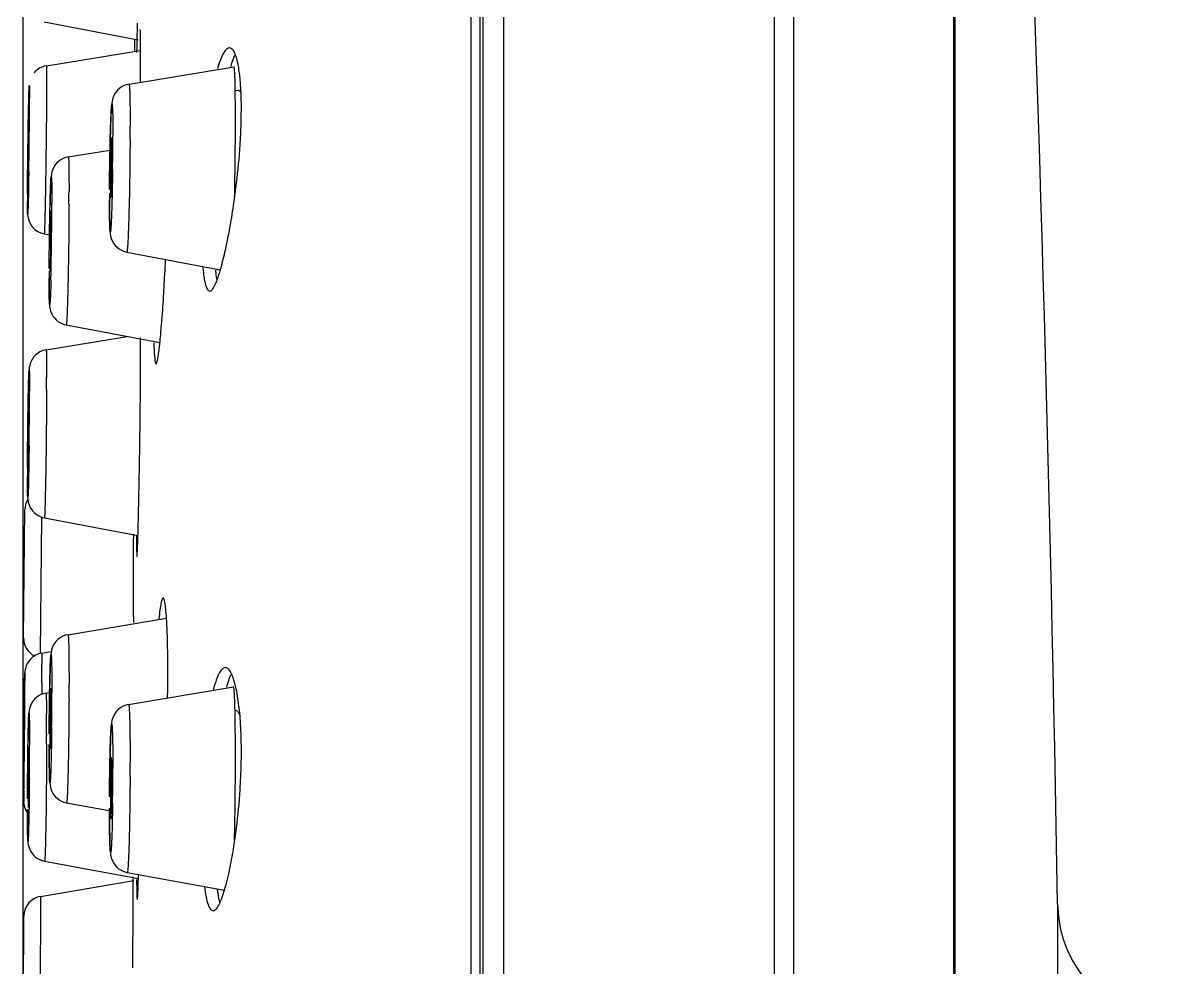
# Model space of a CAD drawing. Extents: x 60832 to 61252, y -30265 to -29968.
# Drawn here: x 61160.28 to 61188.69, y -30123.9 to -30100.58 of the extents above; entities that cross this region are included whole.
import ezdxf

# ---------------------------------------------------------------- set-up
doc = ezdxf.new("R2010")
doc.units = 0
doc.header["$LTSCALE"] = 7
doc.header["$MEASUREMENT"] = 0
doc.layers.get('0').update_dxf_attribs({"color": 2, "linetype": 'CONTINUOUS'})
doc.layers.add('DIM', color=2, linetype='CONTINUOUS')

msp = doc.modelspace()

# ---------------------------------------------------------------- linework, layer by layer
at = {"color": 7, "linetype": 'Continuous'}
for p, q in [((61172.127, -30044.965), (61172.127, -30243.512)), ((61178.808, -30243.395), (61178.808, -30045.082)), ((61171.624, -30243.081), (61171.624, -30045.396)), ((61179.282, -30045.452), (61179.282, -30243.025)), ((61171.548, -30242), (61171.548, -30046.477)), ((61171.323, -30048.508), (61171.323, -30239.969)), ((61183.235, -30228.274), (61183.235, -30060.203)), ((61183.267, -30143.643), (61183.267, -30060.397)), ((61160.795, -30100.551), (61163.117, -30100.995)), ((61163.035, -30101.284), (61163.037, -30100.98)), ((61163.035, -30101.284), (61163.037, -30100.98)), ((61160.851, -30101.641), (61163.167, -30101.263)), ((61163.073, -30101.256), (61163.073, -30101.29)), ((61162.89, -30102.09), (61165.482, -30101.668)), ((61163.173, -30102.04), (61163.173, -30102.001)), ((61165.51, -30102.25), (61165.572, -30102.239)), ((61161.393, -30103.888), (61162.421, -30103.72)), ((61160.798, -30105.787), (61160.929, -30105.812)), ((61162.835, -30106.235), (61165.139, -30106.673)), ((61161.342, -30108.034), (61163.65, -30108.47)), ((61160.846, -30108.648), (61162.843, -30108.318)), ((61163.177, -30108.808), (61163.177, -30108.741)), ((61163.173, -30109.548), (61163.174, -30109.449)), ((61160.387, -30111.387), (61160.387, -30111.553)), ((61160.29, -30115.755), (61160.323, -30112.592)), ((61160.734, -30112.767), (61160.699, -30116.131)), ((61160.803, -30112.794), (61163.11, -30113.226)), ((61163.002, -30115.231), (61163.004, -30113.402)), ((61163.004, -30113.402), (61163.005, -30113.197)), ((61161.385, -30115.678), (61163.814, -30115.271)), ((61163.006, -30115.373), (61163.006, -30115.229)), ((61160.738, -30116.131), (61160.972, -30116.092)), ((61160.74, -30116.872), (61160.738, -30117.144)), ((61160.841, -30117.12), (61160.932, -30117.105)), ((61162.879, -30117.398), (61165.469, -30116.962)), ((61160.857, -30118.122), (61160.857, -30118.157)), ((61160.857, -30118.377), (61160.856, -30118.491)), ((61160.292, -30118.954), (61160.293, -30118.822)), ((61165.515, -30118.71), (61165.515, -30118.557)), ((61165.515, -30118.873), (61165.515, -30118.71)), ((61160.291, -30119.248), (61160.29, -30119.412)), ((61160.29, -30119.468), (61160.29, -30119.409)), ((61160.29, -30119.522), (61160.29, -30119.468)), ((61160.29, -30119.571), (61160.29, -30119.522)), ((61161.349, -30119.824), (61162.397, -30120.018)), ((61160.808, -30121.266), (61163.121, -30121.692)), ((61162.846, -30121.543), (61165.242, -30121.986)), ((61162.99, -30121.755), (61162.99, -30121.648)), ((61160.709, -30122.135), (61163.013, -30121.742)), ((61162.989, -30122.364), (61162.99, -30121.755)), ((61160.709, -30122.135), (61160.695, -30124.823)), ((61162.986, -30123.902), (61162.989, -30122.364)), ((61185.793, -30122.332), (61185.793, -30166.145)), ((61160.277, -30125.786), (61160.294, -30122.626))]:
    msp.add_line(p, q, dxfattribs=at)
for centre, radius, start, end in [((59887.943, -30144.246), 1298.035, 0.967351, 3.703691), ((61015.333, -30097.636), 147.797, 358.64151, 358.85754), ((61118.144, -30100.079), 44.958, 358.433, 358.6472), ((61122.47, -30101.318), 40.707, 359.9979, 0.17), ((61073.146, -30101.215), 90.031, 359.49989, 359.93345), ((61168.141, -30102.486), 2.868, 161.5947, 163.3427), ((61118.764, -30102.856), 46.75, 0.2159, 0.6671), ((61024.858, -30101.973), 135.58, 359.03823, 359.7287), ((61114.501, -30102.425), 45.935, 359.7631, 359.9935), ((61099.861, -30102.93), 65.654, 359.99817, 0.21903), ((61152.311, -30102.656), 13.351, 357.702, 358.8438), ((61154.215, -30102.693), 11.446, 358.8411, 359.984), ((61096.283, -30103.123), 66.634, 359.70928, 359.99672), ((61067.314, -30102.858), 98.201, 359.51918, 359.80366), ((61084.932, -30102.926), 80.583, 359.8091, 359.99516), ((61150.262, -30102.571), 15.402, 356.2283, 357.6923), ((61212.024, -30104.661), 49.612, 178.4369, 178.8063), ((61111.686, -30103.364), 50.805, 359.7093, 359.9967), ((61132.705, -30103.76), 29.765, 359.3298, 359.9578), ((61096.828, -30103.291), 65.663, 359.20601, 359.71089), ((61055.665, -30102.759), 109.85, 359.10177, 359.51868), ((61147.708, -30102.394), 17.962, 353.1472, 356.2008), ((61284.811, -30105.417), 124.426, 179.45102, 179.63583), ((61192.195, -30104.554), 29.765, 179.3298, 179.9578), ((61241.56, -30105.128), 81.174, 179.64572, 179.77338), ((61060.702, -30102.844), 104.813, 358.89111, 359.10494), ((61146.174, -30102.23), 19.504, 352.2148, 353.208), ((61206.321, -30104.992), 45.935, 179.7631, 179.9935), ((61086.407, -30104.738), 75.003, 359.75489, 359.99647), ((61212.113, -30104.95), 49.705, 179.8039, 179.9971), ((61147.012, -30102.352), 18.658, 350.4307, 352.2376), ((61103.801, -30105.024), 57.187, 359.7549, 359.9965), ((61073.682, -30104.882), 87.305, 358.99522, 359.74667), ((61149.693, -30102.81), 15.938, 349.0163, 350.4501), ((61152.544, -30103.368), 13.033, 347.7926, 349.036), ((61154.383, -30103.764), 11.151, 347.1697, 347.7871), ((61093.14, -30105.24), 67.844, 358.57396, 359.00923), ((61107.133, -30103.831), 56.717, 356.6709, 357.3855), ((61216.211, -30106.887), 55.29, 179.8127, 179.9979), ((61204.185, -30106.893), 43.264, 179.9967, 180.2345), ((61112.912, -30104.163), 50.929, 356.5272, 356.666), ((61124.436, -30104.897), 39.382, 355.5959, 356.5769), ((61134.401, -30105.654), 29.387, 355.3548, 355.5763), ((61103.971, -30108.732), 59.205, 359.99179, 0.36797), ((61049.049, -30108.66), 114.127, 359.60407, 359.92555), ((61073.377, -30109.329), 87.48, 359.80344, 359.99647), ((61093.737, -30109.655), 66.699, 359.80344, 359.99647), ((60948.809, -30107.795), 214.371, 359.03109, 359.53142), ((61041.482, -30109.456), 118.954, 359.24967, 359.79363), ((60949.218, -30107.845), 213.962, 358.80844, 359.04264), ((61227.086, -30111.778), 66.699, 179.80344, 179.99647), ((61202.468, -30111.786), 42.081, 179.9907, 180.3188), ((61038.026, -30109.748), 125.134, 358.4974, 358.83398), ((61160.823, -30112.597), 0.5, 149.6143, 179.4), ((61160.79, -30115.76), 0.5, 179.4, 243.4125), ((61067.933, -30116.378), 92.808, 359.69501, 359.98082), ((61106.856, -30116.826), 53.467, 359.8207, 359.9939), ((61121.558, -30116.532), 42.289, 359.404, 359.5744), ((60949.238, -30116.231), 211.086, 359.36158, 359.79314), ((61092.283, -30117.103), 68.704, 359.7764, 359.9981), ((61071.301, -30116.905), 90.11, 359.77639, 359.9981), ((61118.413, -30116.498), 45.435, 359.0778, 359.4025), ((61079.685, -30117.056), 81.302, 359.3654, 359.77777), ((61097.17, -30118.103), 63.687, 359.98368, 0.42419), ((61123.304, -30117.428), 37.665, 359.4677, 359.9769), ((61198.604, -30118.068), 37.665, 179.4677, 179.9769), ((61053.67, -30118.155), 107.187, 359.88154, 359.99907), ((61094.991, -30118.678), 70.524, 0.09776, 0.55117), ((61092.402, -30117.673), 67.909, 359.20831, 359.40281), ((61075.765, -30118.397), 84.671, 359.82556, 359.99803), ((61218.167, -30118.397), 57.246, 179.9976, 180.2328), ((60925.685, -30116.158), 234.638, 359.27903, 359.40782), ((61110.817, -30118.793), 49.606, 359.5979, 359.9747), ((61051.002, -30118.323), 109.435, 359.52358, 359.82652), ((61213.394, -30119.799), 50.985, 178.8006, 179.1893), ((61086.784, -30118.828), 76.133, 359.72803, 359.99839), ((61151.737, -30118.554), 13.925, 358.7034, 359.361), ((61152.569, -30118.563), 13.093, 359.3606, 359.9965), ((61289.13, -30119.802), 128.84, 179.62319, 179.82551), ((61344.556, -30120.1), 184.267, 179.61785, 179.73515), ((61049.051, -30117.708), 111.263, 359.06904, 359.27771), ((61104.443, -30118.977), 58.048, 359.72803, 359.99839), ((61065.454, -30118.682), 100.061, 359.53135, 359.89062), ((61150.533, -30118.524), 15.129, 356.287, 358.6941), ((61191.654, -30119.703), 29.224, 179.325, 179.9908), ((61133.245, -30119.231), 29.224, 359.325, 359.9908), ((61099.848, -30118.96), 62.643, 359.19696, 359.73228), ((61190.736, -30119.578), 30.446, 179.9955, 180.1113), ((61139.492, -30119.324), 22.977, 358.5965, 359.3735), ((61069.864, -30118.731), 95.651, 359.06947, 359.5391), ((61149.79, -30118.482), 15.873, 352.8904, 356.3084), ((61160.796, -30119.786), 0.505, 183.1218, 201.8317), ((61160.795, -30119.786), 0.504, 201.8806, 215.5755), ((61208.419, -30119.968), 46.011, 179.989, 180.5868), ((61228.008, -30119.986), 67.622, 179.9981, 180.16447), ((61090.607, -30119.078), 74.904, 358.70284, 359.07706), ((61151.157, -30118.653), 14.495, 351.5776, 352.648), ((61150.637, -30118.584), 15.02, 352.6422, 352.8764), ((61153.5, -30119.015), 12.125, 349.1813, 351.6508), ((61126.334, -30120.54), 36.805, 358.0059, 358.3192), ((61160.794, -30122.628), 0.5, 99.7, 179.7), ((61188.792, -30122.281), 3, 180.9672, 268)]:
    msp.add_arc(centre, radius, start, end, dxfattribs=at)
for points, start_tangent, end_tangent in [([(61163.176, -30101.198), (61163.175, -30101.003), (61163.174, -30100.926), (61163.173, -30100.862), (61163.171, -30100.812), (61163.169, -30100.776), (61163.167, -30100.754), (61163.164, -30100.747)], (-0.003088, 0.999995), (-0.999912, -0.0133)), ([(61165.367, -30101.197), (61165.294, -30101.23), (61165.22, -30101.329), (61165.146, -30101.492), (61165.073, -30101.714)], (-0.999999, 0.001359), (-0.271366, -0.962476)), ([(61165.547, -30101.463), (61165.507, -30101.347), (61165.464, -30101.264), (61165.367, -30101.197)], (-0.27152, 0.962433), (-0.999999, 0.001359)), ([(61165.51, -30101.358), (61165.487, -30101.405), (61165.42, -30101.58)], (-0.460026, -0.887906), (-0.316357, -0.94864)), ([(61165.632, -30101.977), (61165.615, -30101.826), (61165.547, -30101.463)], (-0.092879, 0.995677), (-0.27152, 0.962433)), ([(61160.851, -30101.641), (61160.547, -30101.814)], (-0.986934, -0.161127), (-0.640665, -0.767821)), ([(61160.851, -30101.641), (61160.852, -30101.647), (61160.853, -30101.666), (61160.854, -30101.698), (61160.855, -30101.742), (61160.856, -30101.799), (61160.857, -30101.867), (61160.857, -30102.037)], (0.988359, 0.152141), (0, -1)), ([(61165.512, -30102.311), (61165.507, -30102.036), (61165.504, -30101.925), (61165.5, -30101.833), (61165.496, -30101.76), (61165.491, -30101.709), (61165.487, -30101.678), (61165.482, -30101.668)], (-0.012257, 0.999925), (-0.987547, -0.157325)), ([(61160.857, -30102.037), (61160.845, -30103.57), (61160.819, -30105.205)], (0, -1), (-0.022265, -0.999752)), ([(61165.661, -30102.697), (61165.66, -30102.501), (61165.632, -30101.977)], (0, 1), (-0.092879, 0.995677)), ([(61160.387, -30104.802), (61160.396, -30103.746), (61160.404, -30103.171), (61160.413, -30102.67), (61160.418, -30102.468), (61160.422, -30102.309), (61160.424, -30102.247), (61160.426, -30102.198), (61160.428, -30102.162), (61160.43, -30102.138), (61160.431, -30102.129), (61160.432, -30102.133), (61160.433, -30102.15), (61160.434, -30102.181), (61160.435, -30102.225), (61160.436, -30102.281), (61160.436, -30102.43)], (0.003854, 0.999993), (0, -1)), ([(61162.89, -30102.09), (61162.653, -30102.197), (61162.504, -30102.4), (61162.458, -30102.643), (61162.443, -30102.914), (61162.43, -30103.308)], (-0.986989, -0.160785), (-0.027379, -0.999625)), ([(61162.89, -30102.09), (61162.893, -30102.094), (61162.896, -30102.107), (61162.898, -30102.129), (61162.901, -30102.159), (61162.906, -30102.246), (61162.91, -30102.366), (61162.913, -30102.517), (61162.915, -30102.696), (61162.917, -30102.901), (61162.917, -30103.127)], (0.985166, 0.171606), (0, -1)), ([(61165.572, -30102.239), (61165.593, -30102.241), (61165.649, -30102.299)], (0.986952, 0.161016), (0.467448, -0.884021)), ([(61162.409, -30104.692), (61162.414, -30104.118), (61162.425, -30103.548), (61162.431, -30103.29), (61162.438, -30103.062), (61162.446, -30102.871), (61162.453, -30102.724), (61162.457, -30102.669), (61162.461, -30102.626), (61162.465, -30102.596), (61162.466, -30102.587), (61162.468, -30102.58), (61162.47, -30102.577), (61162.471, -30102.578), (61162.473, -30102.582), (61162.475, -30102.589), (61162.477, -30102.613), (61162.48, -30102.651), (61162.483, -30102.701), (61162.485, -30102.764), (61162.487, -30102.839), (61162.488, -30102.925), (61162.49, -30103.129), (61162.491, -30103.367)], (0.004927, 0.999988), (0, -1)), ([(61160.402, -30104.459), (61160.402, -30104.456), (61160.403, -30104.45), (61160.404, -30104.438), (61160.404, -30104.422), (61160.406, -30104.377), (61160.408, -30104.316), (61160.409, -30104.24), (61160.411, -30104.15), (61160.413, -30104.05), (61160.415, -30103.941), (61160.418, -30103.709), (61160.421, -30103.478), (61160.423, -30103.102)], (0.987296, -0.158893), (0, 1)), ([(61160.423, -30103.102), (61160.423, -30103.041), (61160.422, -30102.996), (61160.422, -30102.979), (61160.422, -30102.968), (61160.421, -30102.961), (61160.421, -30102.959)], (0, 1), (-0.981391, -0.192022)), ([(61162.459, -30103.407), (61162.458, -30103.412), (61162.456, -30103.423), (61162.454, -30103.443), (61162.452, -30103.47), (61162.448, -30103.545), (61162.444, -30103.645), (61162.44, -30103.767), (61162.437, -30103.905), (61162.432, -30104.206)], (-0.989955, -0.14138), (-0.011588, -0.999933)), ([(61162.469, -30103.782), (61162.469, -30103.627), (61162.468, -30103.562), (61162.467, -30103.507), (61162.465, -30103.464), (61162.464, -30103.433), (61162.462, -30103.414), (61162.459, -30103.407)], (0, 1), (-0.989955, -0.14138)), ([(61162.916, -30103.461), (61162.912, -30103.945), (61162.906, -30104.441), (61162.897, -30104.921), (61162.885, -30105.358), (61162.879, -30105.552), (61162.873, -30105.727), (61162.867, -30105.878), (61162.86, -30106.005), (61162.854, -30106.106), (61162.847, -30106.178), (61162.844, -30106.203), (61162.841, -30106.221), (61162.838, -30106.232), (61162.835, -30106.235)], (-0.004927, -0.999988), (-0.984337, 0.176299)), ([(61161.393, -30103.888), (61161.158, -30103.994), (61161.008, -30104.197), (61160.965, -30104.436), (61160.953, -30104.69), (61160.943, -30105.069)], (-0.986867, -0.161536), (-0.023687, -0.999719)), ([(61161.393, -30103.888), (61161.395, -30103.892), (61161.397, -30103.902), (61161.398, -30103.92), (61161.4, -30103.945), (61161.403, -30104.015), (61161.406, -30104.113), (61161.408, -30104.237), (61161.409, -30104.384), (61161.41, -30104.554), (61161.411, -30104.743)], (0.98986, 0.142045), (0, -1)), ([(61160.418, -30104.249), (61160.412, -30104.575), (61160.407, -30104.855), (61160.401, -30105.074), (61160.399, -30105.156), (61160.396, -30105.22), (61160.395, -30105.244), (61160.394, -30105.263), (61160.393, -30105.277), (61160.392, -30105.286), (61160.391, -30105.289), (61160.39, -30105.287), (61160.39, -30105.28), (61160.389, -30105.267), (61160.388, -30105.25), (61160.388, -30105.227), (61160.387, -30105.166), (61160.386, -30104.987)], (-0.016063, -0.999871), (0, 1)), ([(61160.399, -30104.315), (61160.4, -30104.376), (61160.4, -30104.422), (61160.4, -30104.438), (61160.401, -30104.449), (61160.401, -30104.456), (61160.402, -30104.459)], (0, -1), (0.987296, -0.158893)), ([(61162.454, -30104.709), (61162.458, -30104.583), (61162.467, -30104.109)], (0.037707, 0.999289), (0.011588, 0.999933)), ([(61162.485, -30104.201), (61162.48, -30104.491), (61162.461, -30105.255)], (-0.013697, -0.999906), (-0.034947, -0.999389)), ([(61160.922, -30106.644), (61160.926, -30106.082), (61160.93, -30105.79), (61160.934, -30105.503), (61160.939, -30105.232), (61160.945, -30104.986), (61160.951, -30104.773), (61160.957, -30104.6), (61160.963, -30104.474), (61160.969, -30104.398), (61160.974, -30104.376), (61160.979, -30104.408), (61160.982, -30104.493), (61160.985, -30104.627), (61160.987, -30104.808), (61160.987, -30105.027)], (0.004119, 0.999992), (0, -1)), ([(61162.43, -30104.532), (61162.432, -30104.777), (61162.437, -30104.899)], (0, -1), (0.139158, -0.99027)), ([(61162.437, -30104.899), (61162.439, -30104.905), (61162.44, -30104.907)], (0.139158, -0.99027), (0.978552, -0.206)), ([(61162.44, -30104.907), (61162.441, -30104.904), (61162.443, -30104.895), (61162.445, -30104.879), (61162.447, -30104.857), (61162.45, -30104.794), (61162.454, -30104.709)], (0.978552, -0.206), (0.037707, 0.999289)), ([(61160.386, -30104.994), (61160.386, -30105.069), (61160.388, -30105.238)], (0, -1), (0.018266, -0.999833)), ([(61161.41, -30105.059), (61161.407, -30105.555), (61161.401, -30106.077), (61161.393, -30106.591), (61161.383, -30107.065), (61161.378, -30107.278), (61161.373, -30107.469), (61161.367, -30107.637), (61161.362, -30107.777), (61161.356, -30107.889), (61161.351, -30107.969), (61161.349, -30107.998), (61161.346, -30108.018), (61161.344, -30108.03), (61161.342, -30108.034)], (-0.004119, -0.999992), (-0.97857, 0.205913)), ([(61162.461, -30105.255), (61162.456, -30105.379), (61162.452, -30105.486), (61162.447, -30105.576), (61162.442, -30105.647), (61162.438, -30105.698), (61162.433, -30105.728), (61162.429, -30105.738), (61162.425, -30105.726), (61162.421, -30105.693), (61162.418, -30105.64), (61162.415, -30105.567), (61162.413, -30105.475), (61162.411, -30105.366), (61162.409, -30105.24), (61162.408, -30104.947)], (-0.034947, -0.999389), (0, 1)), ([(61162.408, -30104.954), (61162.411, -30105.371), (61162.418, -30105.659), (61162.453, -30105.902), (61162.596, -30106.117), (61162.835, -30106.235)], (0, -1), (0.982442, -0.186571)), ([(61160.388, -30105.238), (61160.424, -30105.473), (61160.569, -30105.678), (61160.798, -30105.787)], (0.018266, -0.999833), (0.98252, -0.186157)), ([(61160.819, -30105.205), (61160.816, -30105.325), (61160.808, -30105.608)], (-0.022265, -0.999752), (-0.033437, -0.999441)), ([(61160.963, -30105.206), (61160.962, -30105.211), (61160.96, -30105.224), (61160.959, -30105.246), (61160.957, -30105.277), (61160.955, -30105.316), (61160.954, -30105.362), (61160.95, -30105.475), (61160.947, -30105.611), (61160.944, -30105.763), (61160.942, -30105.924), (61160.94, -30106.087)], (-0.987921, -0.15496), (-0.009283, -0.999957)), ([(61160.97, -30105.515), (61160.969, -30105.386), (61160.969, -30105.332), (61160.968, -30105.288), (61160.967, -30105.252), (61160.966, -30105.227), (61160.965, -30105.211), (61160.963, -30105.206)], (0, 1), (-0.987921, -0.15496)), ([(61160.808, -30105.608), (61160.803, -30105.725), (61160.799, -30105.782)], (-0.033437, -0.999441), (-0.142952, -0.98973)), ([(61160.964, -30106.163), (61160.966, -30105.996), (61160.97, -30105.515)], (0.017177, 0.999852), (0, 1)), ([(61160.799, -30105.782), (61160.799, -30105.785), (61160.798, -30105.787)], (-0.142952, -0.98973), (-0.980715, 0.195443)), ([(61160.951, -30106.647), (61160.954, -30106.565), (61160.964, -30106.163)], (0.052336, 0.99863), (0.017177, 0.999852)), ([(61165.099, -30106.823), (61165.137, -30106.7), (61165.256, -30106.241)], (0.316193, 0.948695), (0.222172, 0.975008)), ([(61160.938, -30106.397), (61160.939, -30106.483), (61160.941, -30106.665)], (0, -1), (0.036547, -0.999332)), ([(61164.711, -30106.619), (61164.74, -30106.867), (61164.779, -30107.049), (61164.801, -30107.113), (61164.825, -30107.16), (61164.88, -30107.197)], (0.088204, -0.996102), (0.999997, 0.002581)), ([(61160.921, -30107.071), (61160.921, -30106.885)], (-0.004611, 0.999989), (0, 1)), ([(61160.941, -30106.665), (61160.942, -30106.682), (61160.943, -30106.695), (61160.944, -30106.703), (61160.945, -30106.706)], (0.036547, -0.999332), (0.982279, -0.187425)), ([(61160.945, -30106.706), (61160.946, -30106.702), (61160.948, -30106.691), (61160.949, -30106.673), (61160.951, -30106.647)], (0.982279, -0.187425), (0.052336, 0.99863)), ([(61164.88, -30107.197), (61164.929, -30107.173), (61164.982, -30107.101), (61165.099, -30106.823)], (0.999997, 0.002581), (0.316193, 0.948695)), ([(61165.02, -30106.681), (61165.028, -30106.753), (61165.056, -30106.937)], (0.101257, -0.99486), (0.188906, -0.981995)), ([(61160.963, -30106.929), (61160.956, -30107.188), (61160.948, -30107.382), (61160.944, -30107.451), (61160.941, -30107.5), (61160.937, -30107.529), (61160.934, -30107.536), (61160.931, -30107.522), (61160.929, -30107.488), (61160.926, -30107.433), (61160.924, -30107.358), (61160.922, -30107.153), (61160.921, -30107.071)], (-0.02553, -0.999674), (-0.004611, 0.999989)), ([(61160.921, -30107.071), (61160.924, -30107.346), (61160.93, -30107.527), (61160.937, -30107.607), (61160.994, -30107.78), (61161.138, -30107.945), (61161.342, -30108.034)], (0.004297, -0.999991), (0.982591, -0.185784)), ([(61163.636, -30108.62), (61163.65, -30108.497), (61163.692, -30108.034)], (0.118467, 0.992958), (0.081027, 0.996712)), ([(61163.502, -30108.472), (61163.511, -30108.696), (61163.524, -30108.859), (61163.531, -30108.918), (61163.539, -30108.959), (61163.548, -30108.984), (61163.557, -30108.993)], (0.03066, -0.99953), (0.999942, -0.010771)), ([(61160.846, -30108.648), (61160.561, -30108.801), (61160.433, -30109.067), (61160.423, -30109.177), (61160.418, -30109.306), (61160.412, -30109.49), (61160.407, -30109.724), (61160.398, -30110.305)], (-0.986577, -0.163299), (-0.013644, -0.999907)), ([(61160.846, -30108.648), (61160.847, -30108.651), (61160.849, -30108.659), (61160.85, -30108.673), (61160.851, -30108.693), (61160.853, -30108.749), (61160.854, -30108.827), (61160.855, -30108.925), (61160.856, -30109.044), (61160.857, -30109.181), (61160.857, -30109.334)], (0.988198, 0.153182), (0, -1)), ([(61163.557, -30108.993), (61163.566, -30108.987), (61163.575, -30108.969), (61163.594, -30108.898), (61163.614, -30108.781), (61163.636, -30108.62)], (0.999942, -0.010771), (0.118467, 0.992958)), ([(61160.387, -30111.549), (61160.396, -30110.424), (61160.404, -30109.882), (61160.409, -30109.649), (61160.413, -30109.453), (61160.416, -30109.371), (61160.418, -30109.3), (61160.42, -30109.241), (61160.422, -30109.195), (61160.424, -30109.162), (61160.426, -30109.143), (61160.428, -30109.136), (61160.43, -30109.144), (61160.432, -30109.199), (61160.434, -30109.306), (61160.436, -30109.462), (61160.436, -30109.659)], (0.003273, 0.999995), (0, -1)), ([(61160.856, -30109.629), (61160.854, -30110.13), (61160.849, -30110.674), (61160.843, -30111.22), (61160.835, -30111.731), (61160.831, -30111.962), (61160.826, -30112.171), (61160.822, -30112.355), (61160.818, -30112.51), (61160.814, -30112.633), (61160.812, -30112.682), (61160.81, -30112.722), (61160.808, -30112.754), (61160.806, -30112.776), (61160.804, -30112.789), (61160.803, -30112.794)], (-0.003273, -0.999995), (-0.981354, 0.192207)), ([(61160.423, -30110.215), (61160.423, -30110.11), (61160.422, -30110.067), (61160.422, -30110.031), (61160.421, -30110.003), (61160.421, -30109.983), (61160.42, -30109.971), (61160.419, -30109.967)], (0, 1), (-0.962893, -0.269884)), ([(61160.414, -30111.153), (61160.417, -30110.926), (61160.423, -30110.215)], (0.01885, 0.999822), (0, 1)), ([(61160.403, -30111.467), (61160.404, -30111.461), (61160.406, -30111.446), (61160.407, -30111.42), (61160.408, -30111.384), (61160.41, -30111.338), (61160.411, -30111.284), (61160.414, -30111.153)], (0.997634, -0.068753), (0.01885, 0.999822)), ([(61160.426, -30111.013), (61160.422, -30111.293), (61160.409, -30111.981)], (-0.012743, -0.999919), (-0.026054, -0.999661)), ([(61160.399, -30111.218), (61160.4, -30111.323), (61160.4, -30111.366), (61160.4, -30111.402), (61160.401, -30111.43), (61160.402, -30111.45), (61160.402, -30111.462), (61160.403, -30111.467)], (0, -1), (0.997634, -0.068753)), ([(61160.388, -30112.129), (61160.387, -30112.057), (61160.386, -30111.774)], (-0.012732, 0.999919), (0, 1)), ([(61160.387, -30112.02), (61160.389, -30112.204), (61160.394, -30112.324), (61160.411, -30112.43), (61160.49, -30112.596), (61160.627, -30112.724), (61160.803, -30112.794)], (0.006191, -0.999981), (0.982926, -0.184002)), ([(61160.409, -30111.981), (61160.406, -30112.099), (61160.402, -30112.192), (61160.401, -30112.228), (61160.399, -30112.256), (61160.398, -30112.277), (61160.396, -30112.291), (61160.395, -30112.297), (61160.394, -30112.295), (61160.393, -30112.286), (61160.391, -30112.269), (61160.39, -30112.245), (61160.39, -30112.214), (61160.388, -30112.129)], (-0.026054, -0.999661), (-0.012732, 0.999919)), ([(61163.101, -30113.521), (61163.105, -30113.423), (61163.116, -30113.029)], (0.038924, 0.999242), (0.026455, 0.99965)), ([(61163.074, -30113.239), (61163.076, -30113.458), (61163.077, -30113.546), (61163.078, -30113.618), (61163.08, -30113.675), (61163.082, -30113.715), (61163.084, -30113.74), (61163.086, -30113.748)], (0.005634, -0.999984), (0.999867, -0.016327)), ([(61163.086, -30113.748), (61163.088, -30113.745), (61163.089, -30113.734), (61163.091, -30113.716), (61163.093, -30113.691), (61163.097, -30113.62), (61163.101, -30113.521)], (0.999867, -0.016327), (0.038924, 0.999242)), ([(61163.732, -30114.773), (61163.719, -30114.782), (61163.706, -30114.806), (61163.679, -30114.904), (61163.653, -30115.065), (61163.627, -30115.286)], (-0.999999, 0.001039), (-0.101112, -0.994875)), ([(61163.82, -30115.34), (61163.802, -30115.096), (61163.781, -30114.918), (61163.758, -30114.81), (61163.745, -30114.782), (61163.732, -30114.773)], (-0.057043, 0.998372), (-0.999999, 0.001039)), ([(61163.843, -30116.004), (61163.839, -30115.818), (61163.82, -30115.34)], (-0.017501, 0.999847), (-0.057043, 0.998372)), ([(61161.385, -30115.678), (61161.144, -30115.79), (61160.997, -30116.001), (61160.957, -30116.241), (61160.945, -30116.518), (61160.935, -30116.923)], (-0.986246, -0.165284), (-0.020098, -0.999798)), ([(61161.385, -30115.679), (61161.388, -30115.683), (61161.39, -30115.699), (61161.393, -30115.726), (61161.395, -30115.763), (61161.398, -30115.81), (61161.4, -30115.867), (61161.404, -30116.011), (61161.407, -30116.191), (61161.409, -30116.404), (61161.41, -30116.645), (61161.411, -30116.908)], (0.98625, 0.165263), (0, -1)), ([(61160.457, -30116.281), (61160.334, -30116.51), (61160.32, -30116.625), (61160.317, -30116.697), (61160.315, -30116.804), (61160.313, -30116.948), (61160.31, -30117.126), (61160.305, -30117.564)], (-0.685547, -0.728028), (-0.011369, -0.999935)), ([(61160.738, -30116.131), (61160.457, -30116.281)], (-0.986342, -0.164712), (-0.685547, -0.728028)), ([(61160.738, -30116.131), (61160.739, -30116.136), (61160.74, -30116.149), (61160.74, -30116.171), (61160.74, -30116.202), (61160.741, -30116.242), (61160.741, -30116.29), (61160.741, -30116.409)], (0.984577, 0.174952), (0, -1)), ([(61160.922, -30118.125), (61160.926, -30117.543), (61160.934, -30116.99), (61160.939, -30116.748), (61160.945, -30116.539), (61160.951, -30116.372), (61160.954, -30116.306), (61160.957, -30116.253), (61160.96, -30116.212), (61160.963, -30116.184), (61160.965, -30116.175), (61160.966, -30116.17), (61160.967, -30116.167), (61160.969, -30116.169), (61160.971, -30116.181), (61160.974, -30116.208), (61160.976, -30116.247), (61160.979, -30116.299), (61160.98, -30116.364), (61160.982, -30116.44), (61160.985, -30116.626), (61160.987, -30116.851), (61160.987, -30117.105)], (0.003819, 0.999993), (0, -1)), ([(61163.846, -30116.846), (61163.847, -30116.624), (61163.843, -30116.004)], (0.007414, 0.999973), (-0.017501, 0.999847)), ([(61165.264, -30116.491), (61165.187, -30116.526), (61165.112, -30116.631), (61165.039, -30116.804), (61164.97, -30117.039)], (-1, -0.000233), (-0.241754, -0.970338)), ([(61165.547, -30117.075), (61165.486, -30116.824), (61165.417, -30116.64), (61165.342, -30116.529), (61165.264, -30116.491)], (-0.192328, 0.981331), (-1, -0.000233)), ([(61160.296, -30118.399), (61160.305, -30117.543), (61160.314, -30116.884), (61160.32, -30116.621), (61160.323, -30116.832)], (0.00841, 0.999965), (0, -1)), ([(61165.415, -30116.636), (61165.383, -30116.703), (61165.291, -30116.976)], (-0.468411, -0.883511), (-0.260813, -0.965389)), ([(61160.841, -30117.12), (61160.607, -30117.226), (61160.458, -30117.432), (61160.422, -30117.587), (61160.417, -30117.667), (61160.408, -30117.914), (61160.401, -30118.287)], (-0.986139, -0.165924), (-0.017246, -0.999851)), ([(61160.841, -30117.12), (61160.842, -30117.122), (61160.843, -30117.13), (61160.846, -30117.159), (61160.848, -30117.207), (61160.85, -30117.275)], (0.98297, 0.183768), (0.025376, -0.999678)), ([(61160.96, -30116.998), (61160.959, -30117.002), (61160.958, -30117.012), (61160.956, -30117.029), (61160.955, -30117.053), (61160.952, -30117.119), (61160.949, -30117.208), (61160.946, -30117.317), (61160.944, -30117.441), (61160.94, -30117.718)], (-0.987138, -0.159867), (-0.009257, -0.999957)), ([(61160.97, -30117.443), (61160.969, -30117.261), (61160.968, -30117.183), (61160.967, -30117.118), (61160.966, -30117.066), (61160.964, -30117.028), (61160.962, -30117.005), (61160.96, -30116.998)], (0, 1), (-0.987138, -0.159867)), ([(61165.502, -30117.441), (61165.495, -30117.234), (61165.491, -30117.152), (61165.487, -30117.083), (61165.483, -30117.03), (61165.478, -30116.992), (61165.474, -30116.969), (61165.469, -30116.962)], (-0.026413, 0.999651), (-0.986527, -0.1636)), ([(61165.632, -30117.735), (61165.615, -30117.551), (61165.547, -30117.075)], (-0.07764, 0.996981), (-0.192328, 0.981331)), ([(61160.85, -30117.275), (61160.852, -30117.346), (61160.855, -30117.632)], (0.025376, -0.999678), (0.007709, -0.99997)), ([(61161.41, -30117.257), (61161.407, -30117.722), (61161.402, -30118.19), (61161.396, -30118.634), (61161.387, -30119.033), (61161.383, -30119.209), (61161.378, -30119.367), (61161.373, -30119.503), (61161.369, -30119.617), (61161.364, -30119.708), (61161.359, -30119.773), (61161.356, -30119.795), (61161.354, -30119.812), (61161.352, -30119.821), (61161.349, -30119.824)], (-0.003819, -0.999993), (-0.983551, 0.180631)), ([(61162.879, -30117.398), (61162.631, -30117.515), (61162.487, -30117.731), (61162.447, -30117.98), (61162.433, -30118.29), (61162.421, -30118.732)], (-0.986172, -0.165728), (-0.021022, -0.999779)), ([(61162.879, -30117.398), (61162.883, -30117.403), (61162.887, -30117.422), (61162.891, -30117.453), (61162.894, -30117.497), (61162.898, -30117.553), (61162.901, -30117.621), (61162.907, -30117.791), (61162.911, -30118.002), (61162.914, -30118.25), (61162.916, -30118.529), (61162.917, -30118.83)], (0.987758, 0.155994), (0, -1)), ([(61160.308, -30118.381), (61160.31, -30118.181), (61160.313, -30117.682)], (0.010708, 0.999943), (0, 1)), ([(61160.313, -30117.682), (61160.313, -30117.647), (61160.312, -30117.622), (61160.312, -30117.607), (61160.312, -30117.602)], (0, 1), (-0.99982, -0.018952)), ([(61160.387, -30119.725), (61160.39, -30119.15), (61160.396, -30118.581), (61160.404, -30118.094), (61160.409, -30117.903), (61160.413, -30117.756), (61160.416, -30117.701), (61160.418, -30117.658), (61160.42, -30117.629), (61160.421, -30117.619), (61160.422, -30117.613), (61160.424, -30117.61), (61160.426, -30117.621), (61160.428, -30117.645), (61160.43, -30117.683), (61160.431, -30117.733), (61160.432, -30117.796), (61160.434, -30117.958), (61160.436, -30118.4)], (0.002956, 0.999996), (0, -1)), ([(61165.512, -30117.999), (61165.51, -30117.843), (61165.502, -30117.441)], (-0.010093, 0.999949), (-0.026413, 0.999651)), ([(61165.507, -30117.543), (61165.525, -30117.543), (61165.578, -30117.582)], (0.986724, 0.162405), (0.602557, -0.798076)), ([(61165.578, -30117.582), (61165.592, -30117.603), (61165.632, -30117.692)], (0.602557, -0.798076), (0.335777, -0.941941)), ([(61160.982, -30117.956), (61160.979, -30118.206), (61160.975, -30118.444), (61160.971, -30118.663), (61160.966, -30118.859), (61160.961, -30119.026), (61160.956, -30119.159), (61160.95, -30119.255), (61160.948, -30119.288), (61160.945, -30119.312), (61160.94, -30119.328), (61160.935, -30119.302), (61160.931, -30119.236), (61160.928, -30119.131), (61160.925, -30118.99), (61160.923, -30118.816), (61160.921, -30118.614), (61160.921, -30118.39)], (-0.01105, -0.999939), (0, 1)), ([(61160.958, -30118.35), (61160.961, -30118.236), (61160.968, -30117.777)], (0.034245, 0.999413), (0.009257, 0.999957)), ([(61162.409, -30119.681), (61162.414, -30119.1), (61162.419, -30118.823), (61162.425, -30118.568), (61162.431, -30118.344), (61162.438, -30118.159), (61162.446, -30118.018), (61162.45, -30117.966), (61162.453, -30117.926), (61162.457, -30117.9), (61162.459, -30117.893), (61162.461, -30117.888), (61162.463, -30117.887), (61162.465, -30117.889), (61162.466, -30117.894), (61162.468, -30117.903), (61162.471, -30117.931), (61162.475, -30117.972), (61162.477, -30118.026), (61162.48, -30118.092), (61162.485, -30118.259), (61162.488, -30118.468), (61162.49, -30118.711), (61162.491, -30118.979)], (0.004679, 0.999989), (0, -1)), ([(61165.661, -30118.564), (61165.66, -30118.346), (61165.632, -30117.735)], (0, 1), (-0.07764, 0.996981)), ([(61160.938, -30118.053), (61160.938, -30118.128), (61160.94, -30118.323)], (0, -1), (0.014321, -0.999897)), ([(61160.417, -30118.44), (61160.416, -30118.444), (61160.415, -30118.456), (61160.414, -30118.475), (61160.413, -30118.502), (61160.411, -30118.536), (61160.41, -30118.577), (61160.408, -30118.677), (61160.406, -30118.799), (61160.404, -30118.937), (61160.402, -30119.085), (61160.401, -30119.238)], (-0.991064, -0.133387), (-0.006953, -0.999976)), ([(61160.423, -30118.815), (61160.423, -30118.66), (61160.422, -30118.595), (61160.421, -30118.54), (61160.421, -30118.497), (61160.42, -30118.465), (61160.418, -30118.446), (61160.417, -30118.44)], (0, 1), (-0.991064, -0.133387)), ([(61160.856, -30118.491), (61160.854, -30118.974), (61160.85, -30119.47), (61160.845, -30119.95), (61160.838, -30120.387), (61160.834, -30120.581), (61160.831, -30120.755), (61160.827, -30120.907), (61160.823, -30121.034), (61160.819, -30121.135), (61160.815, -30121.208), (61160.813, -30121.233), (61160.812, -30121.251), (61160.81, -30121.262), (61160.808, -30121.266)], (-0.002956, -0.999996), (-0.986462, 0.163988)), ([(61160.94, -30118.323), (61160.941, -30118.373), (61160.944, -30118.474)], (0.014321, -0.999897), (0.065898, -0.997826)), ([(61160.944, -30118.474), (61160.946, -30118.492), (61160.948, -30118.498)], (0.065898, -0.997826), (0.981996, -0.188899)), ([(61160.948, -30118.498), (61160.949, -30118.495), (61160.95, -30118.488), (61160.951, -30118.477), (61160.953, -30118.46), (61160.955, -30118.413), (61160.958, -30118.35)], (0.981996, -0.188899), (0.034245, 0.999413)), ([(61160.3, -30118.721), (61160.3, -30118.755), (61160.3, -30118.781), (61160.301, -30118.796), (61160.301, -30118.801)], (0, -1), (0.947583, -0.319509)), ([(61160.301, -30118.801), (61160.301, -30118.798), (61160.302, -30118.789), (61160.302, -30118.774), (61160.303, -30118.752), (61160.303, -30118.725), (61160.304, -30118.692), (61160.305, -30118.611)], (0.947583, -0.319509), (0.013966, 0.999902)), ([(61160.921, -30118.63), (61160.925, -30119.01), (61160.932, -30119.268), (61160.972, -30119.509), (61161.117, -30119.714), (61161.349, -30119.824)], (0.004214, -0.999991), (0.983287, -0.182064)), ([(61162.456, -30118.717), (61162.454, -30118.72), (61162.452, -30118.73), (61162.451, -30118.745), (61162.449, -30118.765), (61162.445, -30118.823), (61162.442, -30118.901), (61162.439, -30118.997), (61162.436, -30119.108), (61162.432, -30119.359)], (-0.98487, -0.173296), (-0.011682, -0.999932)), ([(61162.469, -30119.235), (61162.468, -30119.026), (61162.467, -30118.936), (61162.466, -30118.859), (61162.464, -30118.798), (61162.461, -30118.753), (61162.459, -30118.726), (61162.456, -30118.717)], (0, 1), (-0.98487, -0.173296)), ([(61160.432, -30119.233), (61160.427, -30119.734), (61160.42, -30120.177), (61160.416, -30120.363), (61160.412, -30120.519), (61160.41, -30120.583), (61160.408, -30120.639), (61160.406, -30120.685), (61160.404, -30120.722), (61160.403, -30120.748), (61160.401, -30120.764), (61160.399, -30120.77), (61160.397, -30120.765), (61160.396, -30120.751), (61160.394, -30120.726), (61160.393, -30120.691), (61160.391, -30120.646), (61160.39, -30120.591), (61160.389, -30120.528), (61160.388, -30120.374), (61160.386, -30119.98)], (-0.008219, -0.999966), (0, 1)), ([(61160.414, -30119.742), (61160.416, -30119.616), (61160.422, -30119.141)], (0.022633, 0.999744), (0.006953, 0.999976)), ([(61162.916, -30119.189), (61162.913, -30119.631), (61162.907, -30120.067), (61162.9, -30120.475), (61162.89, -30120.836), (61162.88, -30121.136), (61162.874, -30121.258), (61162.869, -30121.36), (61162.863, -30121.44), (61162.857, -30121.498), (61162.851, -30121.532), (61162.846, -30121.543)], (-0.004679, -0.999989), (-0.981463, 0.191652)), ([(61160.291, -30119.765), (61160.29, -30119.736), (61160.29, -30119.571)], (-0.025279, 0.99968), (0, 1)), ([(61160.29, -30119.637), (61160.29, -30119.695), (61160.292, -30119.813)], (0.00202, -0.999998), (0.054514, -0.998513)), ([(61160.299, -30119.516), (61160.298, -30119.592), (61160.296, -30119.655), (61160.295, -30119.727), (61160.293, -30119.77), (61160.292, -30119.783), (61160.291, -30119.765)], (-0.016898, -0.999857), (-0.025279, 0.99968)), ([(61160.399, -30119.565), (61160.401, -30119.81), (61160.404, -30119.932)], (0, -1), (0.084073, -0.99646)), ([(61160.404, -30119.932), (61160.405, -30119.938), (61160.405, -30119.94)], (0.084073, -0.99646), (0.976922, -0.213596)), ([(61160.405, -30119.94), (61160.406, -30119.937), (61160.407, -30119.927), (61160.408, -30119.911), (61160.409, -30119.889), (61160.412, -30119.826), (61160.414, -30119.742)], (0.976922, -0.213596), (0.022633, 0.999744)), ([(61162.485, -30119.838), (61162.476, -30120.307), (61162.471, -30120.512), (61162.465, -30120.69), (61162.458, -30120.835), (61162.455, -30120.894), (61162.452, -30120.945), (61162.448, -30120.985), (61162.445, -30121.016), (61162.442, -30121.036), (61162.438, -30121.046), (61162.437, -30121.047), (61162.435, -30121.046), (61162.434, -30121.042), (61162.432, -30121.035), (61162.429, -30121.014), (61162.426, -30120.983), (61162.424, -30120.942), (61162.421, -30120.892), (61162.417, -30120.763), (61162.413, -30120.601), (61162.41, -30120.408), (61162.408, -30119.955)], (-0.014083, -0.999901), (0, 1)), ([(61162.43, -30119.699), (61162.431, -30119.852), (61162.437, -30120.17)], (0, -1), (0.058781, -0.998271)), ([(61162.444, -30120.217), (61162.446, -30120.212), (61162.448, -30120.195), (61162.451, -30120.168), (61162.453, -30120.13), (61162.455, -30120.082), (61162.458, -30120.025), (61162.462, -30119.886)], (0.984699, -0.174267), (0.024896, 0.99969)), ([(61160.387, -30120.18), (61160.389, -30120.514), (61160.394, -30120.731), (61160.398, -30120.807), (61160.44, -30120.973), (61160.586, -30121.164), (61160.808, -30121.266)], (0.002988, -0.999996), (0.983411, -0.181394)), ([(61162.437, -30120.17), (61162.44, -30120.205), (61162.442, -30120.214), (61162.444, -30120.217)], (0.058781, -0.998271), (0.984699, -0.174267)), ([(61162.411, -30120.439), (61162.417, -30120.779), (61162.427, -30121.011), (61162.436, -30121.101), (61162.481, -30121.259), (61162.626, -30121.444), (61162.846, -30121.543)], (0.011039, -0.999939), (0.98336, -0.181665)), ([(61165.255, -30121.95), (61165.295, -30121.807), (61165.409, -30121.291)], (0.279644, 0.960104), (0.188265, 0.982118)), ([(61163.077, -30121.717), (61163.078, -30121.794), (61163.081, -30121.989)], (0.01076, -0.999942), (0.022088, -0.999756)), ([(61163.102, -30122.151), (61163.106, -30122.095), (61163.117, -30121.82)], (0.074236, 0.997241), (0.034936, 0.99939)), ([(61164.75, -30121.897), (61164.791, -30122.153), (61164.841, -30122.339), (61164.869, -30122.406), (61164.899, -30122.453), (61164.964, -30122.491)], (0.127132, -0.991886), (1, 0.000205)), ([(61164.964, -30122.491), (61165.032, -30122.456), (61165.104, -30122.353), (61165.255, -30121.95)], (1, 0.000205), (0.279644, 0.960104)), ([(61165.062, -30121.962), (61165.077, -30122.058), (61165.13, -30122.293)], (0.141943, -0.989875), (0.288957, -0.957342)), ([(61163.081, -30121.989), (61163.083, -30122.086), (61163.086, -30122.157), (61163.088, -30122.182), (61163.09, -30122.199), (61163.092, -30122.21), (61163.093, -30122.213)], (0.022088, -0.999756), (0.997513, 0.070489)), ([(61163.093, -30122.213), (61163.095, -30122.209), (61163.098, -30122.198), (61163.1, -30122.178), (61163.102, -30122.151)], (0.997513, 0.070489), (0.074236, 0.997241))]:
    msp.add_spline(points, degree=3, dxfattribs=dict(at, start_tangent=start_tangent, end_tangent=end_tangent))
at = {"layer": 'DIM'}
msp.add_line((61160.276, -30143.238), (61160.276, -30036.822), dxfattribs=at)

doc.saveas('drawing.dxf')
